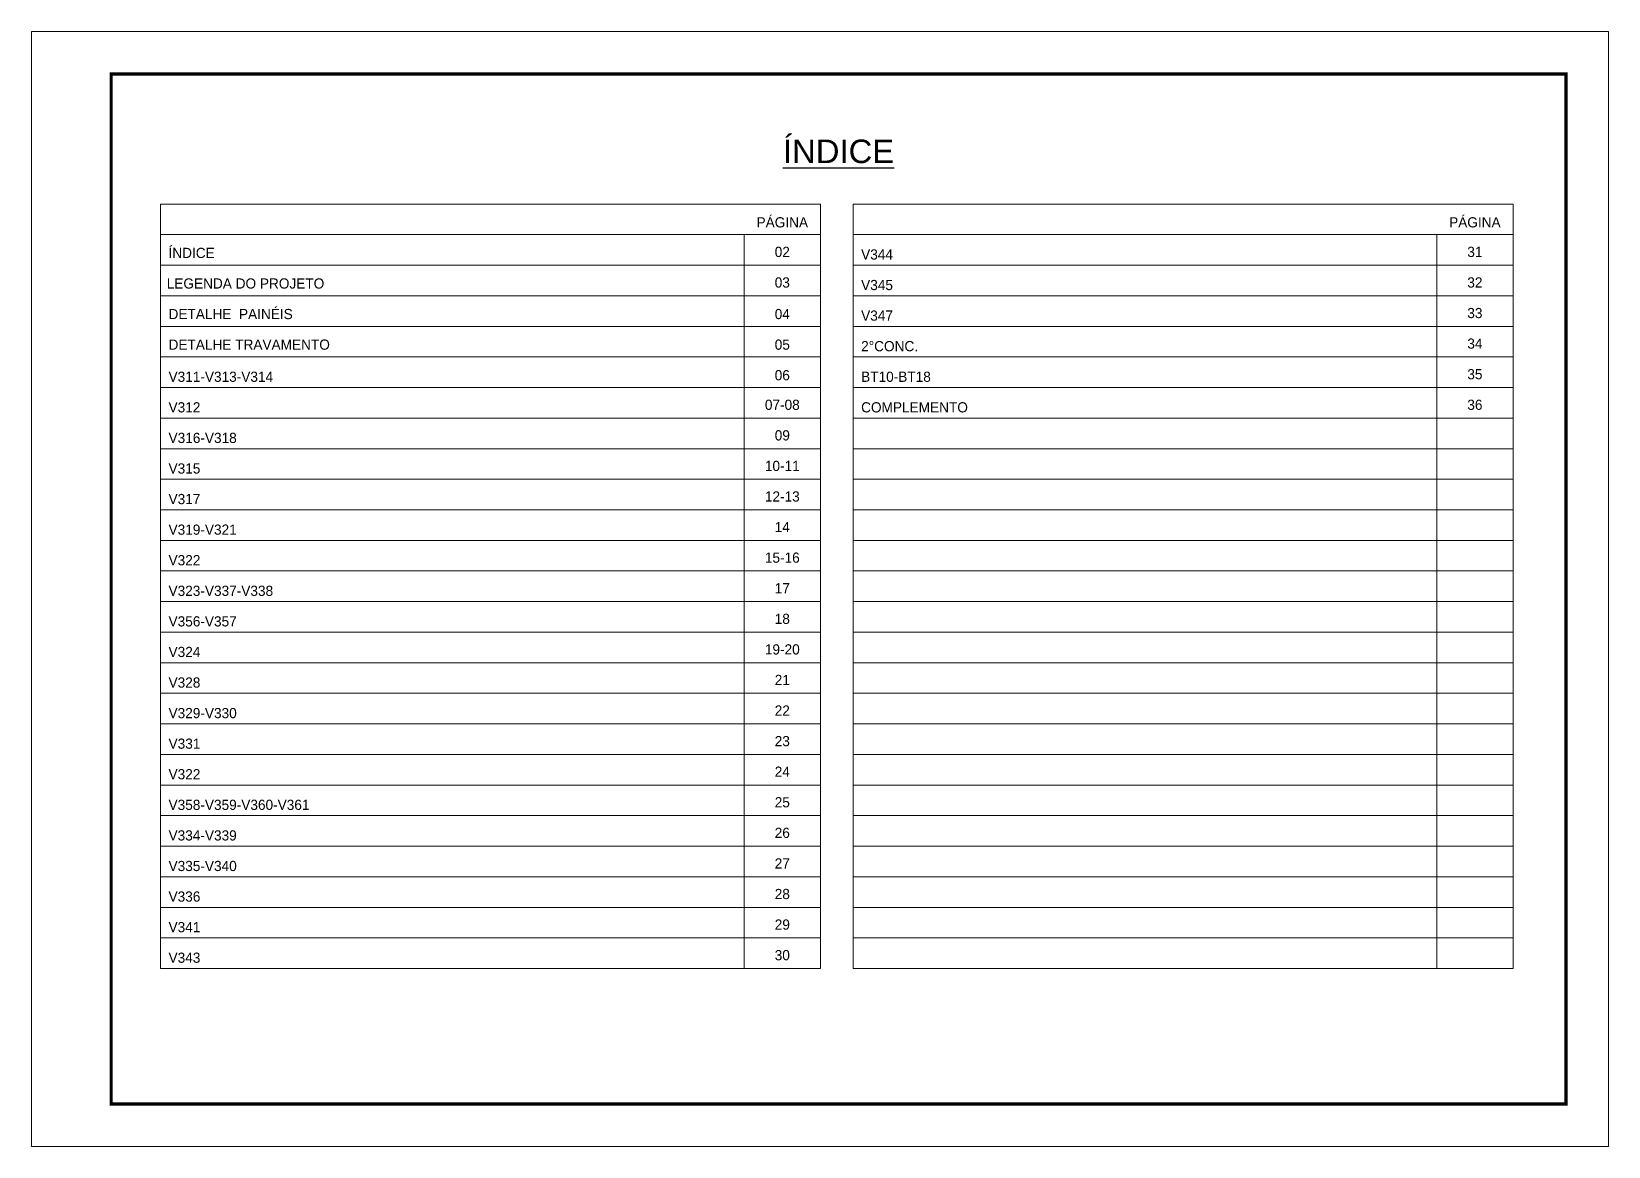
# Model space of a CAD drawing. Extents: x 13154 to 22413, y 1253 to 30260.
# Drawn here: x 14753 to 16238, y 28819 to 29869 of the extents above; entities that cross this region are included whole.
import ezdxf
from ezdxf.enums import TextEntityAlignment as Align

# ---------------------------------------------------------------- set-up
doc = ezdxf.new("R2010")
doc.units = 0
doc.layers.add('CARIMBO', color=255, linetype='Continuous', lineweight=9)
doc.layers.add('Folhas', color=255, linetype='Continuous', lineweight=9)
doc.styles.add('ARIAL', font='arial.ttf')
doc.styles.add('Tecnologia', font='')
doc.styles.get('Tecnologia').set_extended_font_data('Forgotten Futurist')

msp = doc.modelspace()

# ---------------------------------------------------------------- linework, layer by layer
at = {"layer": 'CARIMBO'}
for p, q in [((14874.41, 29706.68), (15495.79, 29706.68)), ((14874.41, 29706.68), (15495.79, 29706.68)), ((14874.41, 29706.68), (14874.41, 28986.78)), ((15495.79, 29706.68), (15495.79, 28986.78)), ((15526.61, 29706.68), (16148, 29706.68)), ((15526.61, 29706.68), (16148, 29706.68)), ((15526.61, 29706.68), (15526.61, 28986.78)), ((16148, 29706.68), (16148, 28986.78)), ((14874.41, 29677.89), (15495.79, 29677.89)), ((14874.41, 29677.89), (15495.79, 29677.89)), ((14874.41, 29677.89), (15495.79, 29677.89)), ((15423.97, 29677.89), (15423.97, 28986.78)), ((15526.61, 29677.89), (16148, 29677.89)), ((15526.61, 29677.89), (16148, 29677.89)), ((15526.61, 29677.89), (16148, 29677.89)), ((16076.18, 29677.89), (16076.18, 28986.78)), ((14874.41, 29649.09), (15495.79, 29649.09)), ((15526.61, 29649.09), (16148, 29649.09)), ((14874.41, 29620.3), (15495.79, 29620.3)), ((15526.61, 29620.3), (16148, 29620.3)), ((14874.41, 29591.5), (15495.79, 29591.5)), ((14874.41, 29591.5), (15495.79, 29591.5)), ((15526.61, 29591.5), (16148, 29591.5)), ((15526.61, 29591.5), (16148, 29591.5)), ((14874.41, 29562.7), (15495.79, 29562.7)), ((14874.41, 29562.7), (15495.79, 29562.7)), ((14874.41, 29562.7), (15495.79, 29562.7)), ((15526.61, 29562.7), (16148, 29562.7)), ((15526.61, 29562.7), (16148, 29562.7)), ((15526.61, 29562.7), (16148, 29562.7)), ((14874.41, 29533.91), (15495.79, 29533.91)), ((15526.61, 29533.91), (16148, 29533.91)), ((14874.41, 29505.11), (15495.79, 29505.11)), ((15526.61, 29505.11), (16148, 29505.11)), ((14874.41, 29476.31), (15495.79, 29476.31)), ((15526.61, 29476.31), (16148, 29476.31)), ((14874.41, 29447.52), (15495.79, 29447.52)), ((15526.61, 29447.52), (16148, 29447.52)), ((14874.41, 29418.72), (15495.79, 29418.72)), ((15526.61, 29418.72), (16148, 29418.72)), ((14874.41, 29389.93), (15495.79, 29389.93)), ((15526.61, 29389.93), (16148, 29389.93)), ((14874.41, 29361.13), (15495.79, 29361.13)), ((15526.61, 29361.13), (16148, 29361.13)), ((14874.41, 29332.33), (15495.79, 29332.33)), ((15526.61, 29332.33), (16148, 29332.33)), ((14874.41, 29303.54), (15495.79, 29303.54)), ((15526.61, 29303.54), (16148, 29303.54)), ((14874.41, 29274.74), (15495.79, 29274.74)), ((15526.61, 29274.74), (16148, 29274.74)), ((14874.41, 29245.94), (15495.79, 29245.94)), ((15526.61, 29245.94), (16148, 29245.94)), ((14874.41, 29217.15), (15495.79, 29217.15)), ((15526.61, 29217.15), (16148, 29217.15)), ((14874.41, 29188.35), (15495.79, 29188.35)), ((15526.61, 29188.35), (16148, 29188.35)), ((14874.41, 29159.56), (15495.79, 29159.56)), ((15526.61, 29159.56), (16148, 29159.56)), ((14874.41, 29130.76), (15495.79, 29130.76)), ((15526.61, 29130.76), (16148, 29130.76)), ((14874.41, 29101.96), (15495.79, 29101.96)), ((15526.61, 29101.96), (16148, 29101.96)), ((14874.41, 29073.17), (15495.79, 29073.17)), ((15526.61, 29073.17), (16148, 29073.17)), ((14874.41, 29044.37), (15495.79, 29044.37)), ((14874.41, 29044.37), (15495.79, 29044.37)), ((15526.61, 29044.37), (16148, 29044.37)), ((15526.61, 29044.37), (16148, 29044.37)), ((14874.41, 29015.58), (15495.79, 29015.58)), ((15526.61, 29015.58), (16148, 29015.58)), ((14874.41, 28986.78), (15495.79, 28986.78)), ((15526.61, 28986.78), (16148, 28986.78))]:
    msp.add_line(p, q, dxfattribs=at)
at = {"layer": 'Folhas'}
msp.add_lwpolyline([(14752.88, 28819.17), (16237.88, 28819.17), (16237.88, 29869.17), (14752.88, 29869.17)], close=True, dxfattribs=at)
at = {"layer": 'Folhas', "color": 30, "const_width": 3}
msp.add_lwpolyline([(14827.88, 28859.17), (16197.88, 28859.17), (16197.88, 29829.17), (14827.88, 29829.17)], close=True, dxfattribs=at)

# ---------------------------------------------------------------- texts
at = {"color": 0, "linetype": 'Continuous', "ltscale": 5, "style": 'ARIAL'}
msp.add_text('%%UÍNDICE', height=22.118, dxfattribs=at).set_placement((15512.88, 29745.3), align=Align.CENTER)
at = {"layer": 'CARIMBO', "style": 'Tecnologia'}
for s, p in [('PÁGINA', (15459.88, 29684.7)), ('PÁGINA', (16112.09, 29684.7)), ('02', (15459.88, 29656.87)), ('31', (16112.09, 29656.87)), ('03', (15459.88, 29628.07)), ('32', (16112.09, 29628.07)), ('04', (15459.88, 29598.31)), ('33', (16112.09, 29599.27)), ('05', (15459.88, 29569.51)), ('34', (16112.09, 29570.48)), ('06', (15459.88, 29540.71)), ('35', (16112.09, 29541.68)), ('07-08', (15459.88, 29512.88)), ('36', (16112.09, 29512.88)), ('09', (15459.88, 29484.09)), ('10-11', (15459.88, 29455.29)), ('12-13', (15459.88, 29426.5)), ('14', (15459.88, 29397.7)), ('15-16', (15459.88, 29368.9)), ('17', (15459.88, 29340.11)), ('18', (15459.88, 29311.31)), ('19-20', (15459.88, 29282.51)), ('21', (15459.88, 29253.72)), ('22', (15459.88, 29224.92)), ('23', (15459.88, 29196.13)), ('24', (15459.88, 29167.33)), ('25', (15459.88, 29138.53)), ('26', (15459.88, 29109.74)), ('27', (15459.88, 29080.94)), ('28', (15459.88, 29052.14)), ('29', (15459.88, 29023.35)), ('30', (15459.88, 28994.55))]:
    msp.add_text(s, height=9.599, dxfattribs=at).set_placement(p, align=Align.CENTER)
for s, height, p in [('ÍNDICE', 9.599, (14881.9, 29655.9)), ('V344', 9.599, (15534.11, 29654.45)), ('LEGENDA DO PROJETO', 9.5987, (14880.2, 29627.1)), ('V345', 9.599, (15534.11, 29625.66)), ('DETALHE  PAINÉIS', 9.5987, (14881.9, 29598.31)), ('V347', 9.599, (15534.11, 29596.86)), ('DETALHE TRAVAMENTO', 9.5987, (14881.9, 29569.51)), ('2°CONC. ', 9.599, (15534.11, 29568.07)), ('V311-V313-V314', 9.5987, (14881.9, 29539.27)), ('BT10-BT18 ', 9.599, (15534.11, 29539.27)), ('V312', 9.599, (14881.9, 29510.47)), ('COMPLEMENTO', 9.5987, (15534.11, 29510.47)), ('V316-V318', 9.599, (14881.9, 29481.68)), ('V315', 9.599, (14881.9, 29452.88)), ('V317', 9.599, (14881.9, 29424.09)), ('V319-V321', 9.599, (14881.9, 29395.29)), ('V322', 9.599, (14881.9, 29366.49)), ('V323-V337-V338 ', 9.5987, (14881.9, 29337.7)), ('V356-V357 ', 9.599, (14881.9, 29308.9)), ('V324', 9.599, (14881.9, 29280.1)), ('V328', 9.599, (14881.9, 29251.31)), ('V329-V330 ', 9.599, (14881.9, 29222.51)), ('V331', 9.599, (14881.9, 29193.72)), ('V322', 9.599, (14881.9, 29164.92)), ('V358-V359-V360-V361', 9.5987, (14881.9, 29136.12)), ('V334-V339 ', 9.599, (14881.9, 29107.33)), ('V335-V340 ', 9.599, (14881.9, 29078.53)), ('V336', 9.599, (14881.9, 29049.73)), ('V341', 9.599, (14881.9, 29020.94)), ('V343', 9.599, (14881.9, 28992.14))]:
    msp.add_text(s, height=height, dxfattribs=at).set_placement(p)

doc.saveas('drawing.dxf')
